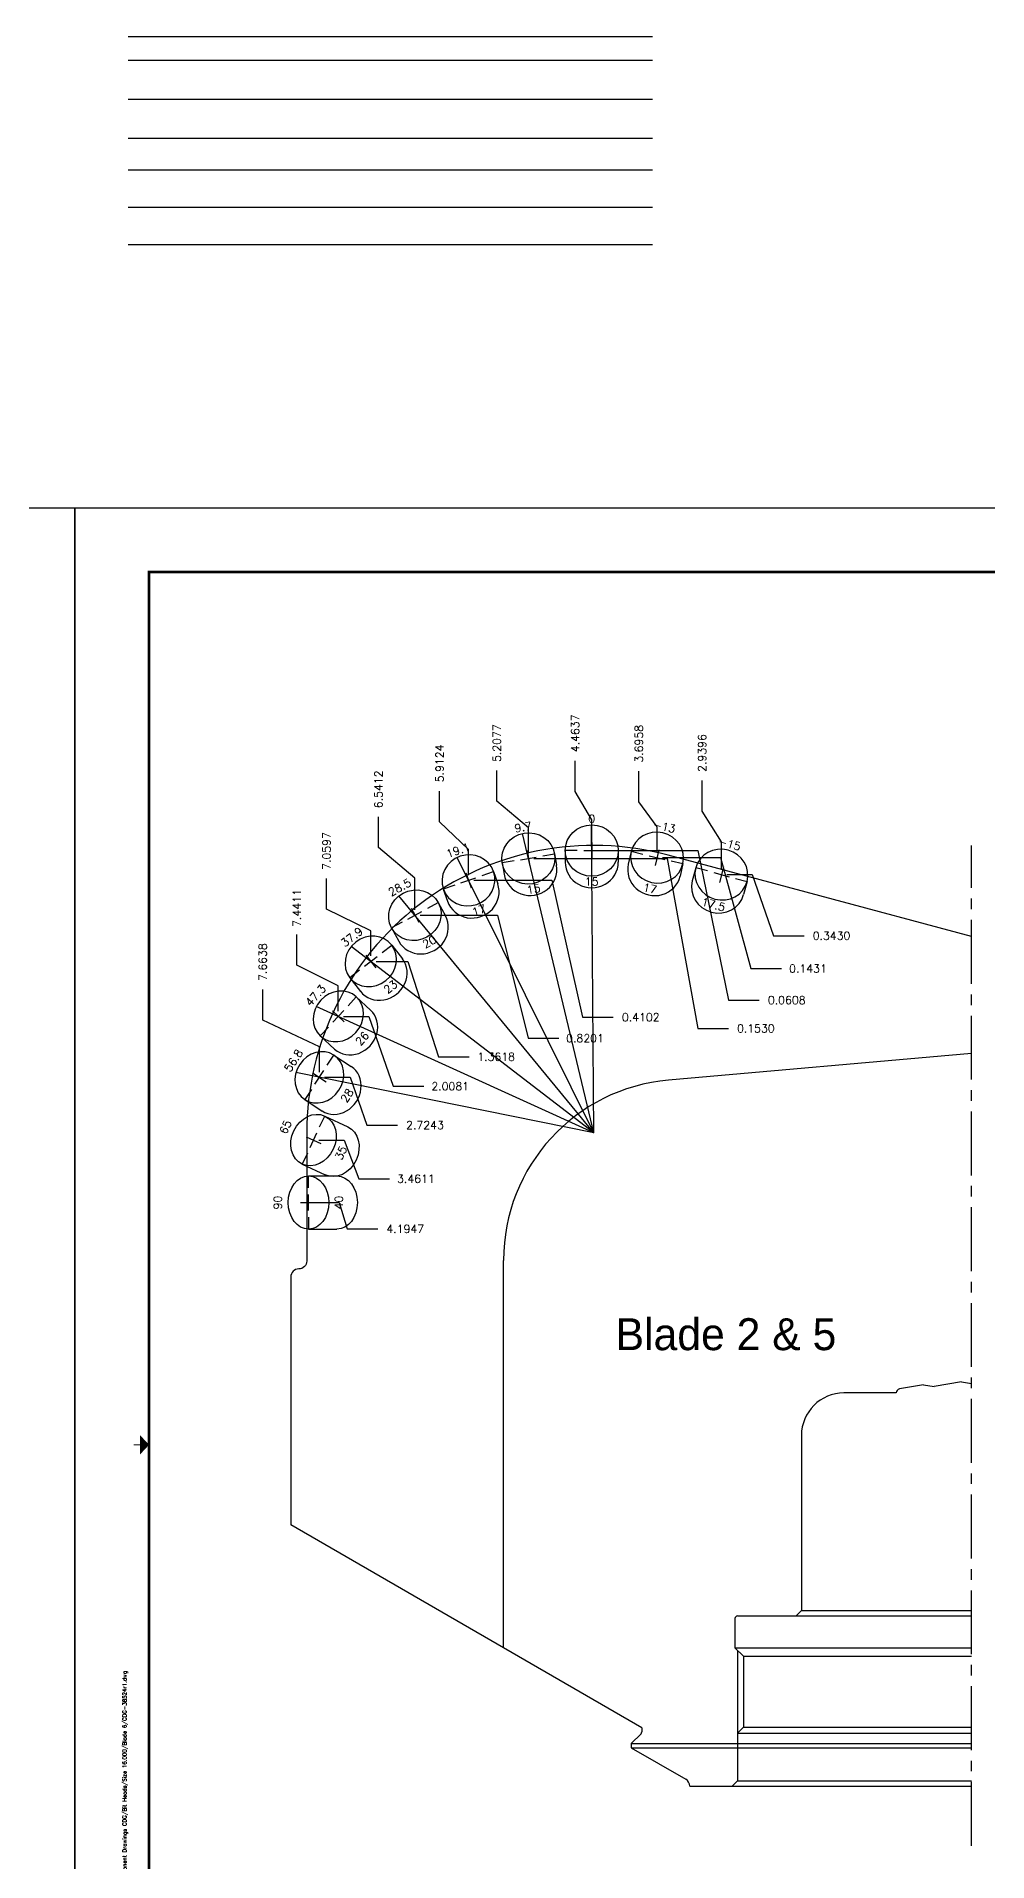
# Model space of a CAD drawing. Header units: inches. Extents: x -3 to 80.6, y -1.2 to 56.3.
# Drawn here: x 46.17 to 57.34, y 18.53 to 39.97 of the extents above; entities that cross this region are included whole.
import ezdxf
from ezdxf.enums import TextEntityAlignment as Align
from ezdxf.lldxf.tags import DXFTag

# ---------------------------------------------------------------- set-up
doc = ezdxf.new("R2010")
doc.units = ezdxf.units.IN
doc.header["$MEASUREMENT"] = 0
doc.header["$PDMODE"] = 35
doc.linetypes.add('CENTER2', pattern=[1.125, 0.75, -0.125, 0.125, -0.125])
doc.layers.get('Defpoints').update_dxf_attribs({"color": 10})
for name, color, linetype, true_color in [('Blade_1', 30, 'Continuous', 0xff7f00), ('Blade_2', 7, 'Continuous', 0xcccc00), ('Blade_3', 7, 'Continuous', 0x00cc00), ('Blade_4', 7, 'Continuous', 0x00cccc), ('Blade_5', 7, 'Continuous', 0x0066cc), ('Blade_6', 190, 'Continuous', 0x7f00ff), ('Blade_7', 7, 'Continuous', 0xcc00cc)]:
    doc.layers.add(name, color=color, linetype=linetype, true_color=true_color)
for name, color, linetype in [('CLine', 5, 'CENTER2'), ('Dims', 4, 'Continuous'), ('Title Block', 7, 'Continuous')]:
    doc.layers.add(name, color=color, linetype=linetype)
doc.styles.add('RomanD', font='romand.shx')
doc.styles.add('RomanS', font='romans')
tags = doc.linetypes.add('HIDDEN2', pattern=[0.1875, 0.125, -0.0625]).pattern_tags.tags
tags[6:7] = [DXFTag(74, 4), DXFTag(75, 0), DXFTag(340, '0'), DXFTag(46, 0.0), DXFTag(50, 0.0), DXFTag(44, 0.0), DXFTag(45, 0.0)]
tags[4:5] = [DXFTag(74, 4), DXFTag(75, 0), DXFTag(340, '0'), DXFTag(46, 0.0), DXFTag(50, 0.0), DXFTag(44, 0.0), DXFTag(45, 0.0)]
doc.dimstyles.get("Standard").update_dxf_attribs({"dimtxt": 0.094, "dimasz": 0.18, "dimexe": 0.094, "dimexo": 0.0625, "dimgap": 0.09, "dimtad": 0, "dimtih": 1, "dimtoh": 1, "dimdec": 4, "dimzin": 0, "dimdsep": 46, "dimtxsty": 'RomanS', "dimcen": 0.09, "dimadec": 3, "dimazin": 0, "dimtfac": 1, "dimtdec": 4, "dimtofl": 0, "dimtmove": 0, "dimatfit": 3, "dimfxl": 1, "dimtolj": 1, "dimtzin": 0, "dimarcsym": 0})

# ---------------------------------------------------------------- blocks, each defined once
blk = doc.blocks.new('COT_Dblock')
at = {"layer": 'Defpoints'}
blk.add_point((33.812, 21.812), dxfattribs=at)
at = {"layer": 'Title Block', "color": 8}
blk.add_lwpolyline([(0, 0), (34, 0), (34, 22), (0, 22)], close=True, dxfattribs=at)
at = {"layer": 'Title Block', "const_width": 0.03}
blk.add_lwpolyline([(33.13, 21.25), (0.87, 21.25), (0.87, 0.75), (33.13, 0.75)], close=True, dxfattribs=at)
at = {"layer": 'Title Block', "const_width": 0.015}
blk.add_lwpolyline([(0.69, 11), (0.765, 11)], dxfattribs=at)
at = {"layer": 'Title Block'}
blk.add_solid([(0.765, 10.887), (0.765, 11.113), (0.87, 11)], dxfattribs=at)
at = {"layer": 'Title Block', "color": 1, "style": 'RomanS', "flags": 8}
for tag, p in [('FNAME', (0.62, 3.75)), ('REVDATE', (0.62, 2.25)), ('USER', (0.62, 0.75))]:
    blk.add_attdef(tag, text='', height=0.047, rotation=90, dxfattribs=at).set_placement(p, align=Align.BOTTOM_LEFT)
at = {"layer": 'Title Block', "color": 3, "style": 'RomanS', "flags": 8}
blk.add_attdef('DRAWN', text='', height=0.11, dxfattribs=at).set_placement((28.7, 1.984), align=Align.MIDDLE_CENTER)
for tag, p in [('DDATE', (28.356, 1.672)), ('CHECK', (28.356, 1.406)), ('MATRL', (28.356, 1.149)), ('PDATE', (28.356, 0.883)), ('SCALE', (29.896, 0.855)), ('SHEET', (32.005, 0.855))]:
    blk.add_attdef(tag, text='', height=0.094, dxfattribs=at).set_placement(p, align=Align.MIDDLE_LEFT)
at = {"layer": 'Title Block', "color": 3, "style": 'RomanD', "width": 0.9, "flags": 8}
for tag, height, p in [('TITL1', 0.125, (31.337, 1.684)), ('TITL2', 0.094, (31.337, 1.514)), ('TITL3', 0.094, (31.337, 1.374))]:
    blk.add_attdef(tag, text='', height=height, dxfattribs=at).set_placement(p, align=Align.MIDDLE_CENTER)
at = {"layer": 'Title Block', "color": 3, "style": 'RomanS', "flags": 8}
for tag, p in [('FSCM#', (30.337, 1.121)), ('DWG#', (31.81, 1.121)), ('REV#', (32.97, 1.121))]:
    blk.add_attdef(tag, text='', height=0.094, dxfattribs=at).set_placement(p, align=Align.TOP_CENTER)
blk = doc.blocks.new('CMark')
at = {"layer": 'CLine'}
for p, q in [((-0.094, 0), (0.094, 0)), ((0, 0.094), (0, -0.094))]:
    blk.add_line(p, q, dxfattribs=at)
blk = doc.blocks.new('1613@17.5')
for p, q in [((-0.17, 0), (-0.312, 0)), ((0.171, 0), (0.312, 0))]:
    blk.add_line(p, q)
at = {"color": 8, "linetype": 'HIDDEN2', "ltscale": 0.5}
blk.add_line((-0.312, 0), (-0.312, -0.159), dxfattribs=at)
at = {"color": 8, "linetype": 'HIDDEN2', "ltscale": 0.5, "flags": 128}
blk.add_lwpolyline([(0.312, 0), (0.312, -0.159)], dxfattribs=at)
at = {"extrusion": (0, 0, -1)}
blk.add_ellipse((0, 0), major_axis=(-0.312, 0), ratio=0.953717, start_param=-3.141592653589793, end_param=3.141592653589793, dxfattribs=at)
at = {"color": 8, "linetype": 'HIDDEN2', "ltscale": 0.5}
blk.add_ellipse((0, -0.159), major_axis=(0.312, 0), ratio=0.953717, start_param=3.141593, end_param=6.283185, dxfattribs=at)
blk.add_blockref('CMark', (0, 0))
at = {"style": 'RomanS'}
blk.add_text('17.5', height=0.094, dxfattribs=at).set_placement((0, -0.364), align=Align.MIDDLE_CENTER)
blk.add_attdef('ANG', text='', height=0.094, dxfattribs=at).set_placement((0, 0.298), align=Align.BOTTOM_CENTER)
blk = doc.blocks.new('1613@17')
for p, q in [((-0.17, 0), (-0.313, 0)), ((0.171, 0), (0.312, 0))]:
    blk.add_line(p, q)
at = {"color": 8, "linetype": 'HIDDEN2', "ltscale": 0.5}
blk.add_line((-0.313, 0), (-0.313, -0.152), dxfattribs=at)
at = {"color": 8, "linetype": 'HIDDEN2', "ltscale": 0.5, "flags": 128}
blk.add_lwpolyline([(0.312, 0), (0.312, -0.152)], dxfattribs=at)
blk.add_ellipse((0, 0), major_axis=(-0.312, 0), ratio=0.95632, start_param=3.141593, end_param=9.424778)
at = {"color": 8, "linetype": 'HIDDEN2', "ltscale": 0.5}
blk.add_ellipse((0, -0.152), major_axis=(-0.312, 0), ratio=0.95632, start_param=0, end_param=3.141593, dxfattribs=at)
blk.add_blockref('CMark', (0, 0))
at = {"style": 'RomanS'}
blk.add_text('17', height=0.094, dxfattribs=at).set_placement((0.001, -0.373), align=Align.MIDDLE_CENTER)
blk.add_attdef('ANG', text='', height=0.094, dxfattribs=at).set_placement((0, 0.298), align=Align.BOTTOM_CENTER)
blk = doc.blocks.new('1613@15')
for p, q in [((-0.17, 0), (-0.312, 0)), ((0.171, 0), (0.312, 0))]:
    blk.add_line(p, q)
at = {"color": 8, "linetype": 'HIDDEN2', "ltscale": 0.5}
blk.add_line((-0.312, 0), (-0.312, -0.135), dxfattribs=at)
at = {"color": 8, "linetype": 'HIDDEN2', "ltscale": 0.5, "flags": 128}
blk.add_lwpolyline([(0.312, 0), (0.312, -0.135)], dxfattribs=at)
blk.add_ellipse((0, 0), major_axis=(-0.312, 0), ratio=0.965926, start_param=-3.141592653589793, end_param=3.141592653589793)
at = {"color": 8, "linetype": 'HIDDEN2', "ltscale": 0.5}
blk.add_ellipse((0, -0.135), major_axis=(-0.312, 0), ratio=0.965926, start_param=0, end_param=3.141593, dxfattribs=at)
blk.add_blockref('CMark', (0, 0))
at = {"style": 'RomanS'}
blk.add_text('15', height=0.094, dxfattribs=at).set_placement((0, -0.364), align=Align.MIDDLE_CENTER)
blk.add_attdef('ANG', text='', height=0.094, dxfattribs=at).set_placement((0, 0.298), align=Align.BOTTOM_CENTER)
blk = doc.blocks.new('1613@20')
for p, q in [((-0.17, 0), (-0.312, 0)), ((0.171, 0), (0.312, 0))]:
    blk.add_line(p, q)
at = {"color": 8, "linetype": 'HIDDEN2', "ltscale": 0.5}
blk.add_line((-0.312, 0), (-0.312, -0.178), dxfattribs=at)
at = {"color": 8, "linetype": 'HIDDEN2', "ltscale": 0.5, "flags": 128}
blk.add_lwpolyline([(0.312, 0), (0.312, -0.178)], dxfattribs=at)
blk.add_ellipse((0, 0), major_axis=(-0.312, 0), ratio=0.939693, start_param=-3.141592653589793, end_param=3.141592653589793)
at = {"color": 8, "linetype": 'HIDDEN2', "ltscale": 0.5}
blk.add_ellipse((0, -0.178), major_axis=(-0.312, 0), ratio=0.939693, start_param=0, end_param=3.141593, dxfattribs=at)
blk.add_blockref('CMark', (0, 0))
at = {"style": 'RomanS'}
blk.add_text('20', height=0.094, dxfattribs=at).set_placement((0, -0.356), align=Align.MIDDLE_CENTER)
blk.add_attdef('ANG', text='', height=0.094, dxfattribs=at).set_placement((0, 0.298), align=Align.BOTTOM_CENTER)
blk = doc.blocks.new('1613@23')
for p, q in [((-0.17, 0), (-0.313, 0)), ((0.171, 0), (0.312, 0))]:
    blk.add_line(p, q)
at = {"color": 8, "linetype": 'HIDDEN2', "ltscale": 0.5}
blk.add_line((-0.313, 0), (-0.313, -0.203), dxfattribs=at)
at = {"color": 8, "linetype": 'HIDDEN2', "ltscale": 0.5, "flags": 128}
blk.add_lwpolyline([(0.312, 0), (0.312, -0.203)], dxfattribs=at)
blk.add_ellipse((0, 0), major_axis=(-0.312, 0), ratio=0.920512, start_param=3.141593, end_param=9.424778)
at = {"color": 8, "linetype": 'HIDDEN2', "ltscale": 0.5}
blk.add_ellipse((0, -0.203), major_axis=(-0.312, 0), ratio=0.920512, start_param=0, end_param=3.141593, dxfattribs=at)
blk.add_blockref('CMark', (0, 0))
at = {"style": 'RomanS'}
blk.add_text('23', height=0.094, dxfattribs=at).set_placement((-0.001, -0.379), align=Align.MIDDLE_CENTER)
blk.add_attdef('ANG', text='', height=0.094, dxfattribs=at).set_placement((0, 0.287), align=Align.BOTTOM_CENTER)
blk = doc.blocks.new('1613@26')
for p, q in [((-0.17, 0), (-0.313, 0)), ((0.171, 0), (0.312, 0))]:
    blk.add_line(p, q)
at = {"color": 8, "linetype": 'HIDDEN2', "ltscale": 0.5}
blk.add_line((-0.313, 0), (-0.313, -0.228), dxfattribs=at)
at = {"color": 8, "linetype": 'HIDDEN2', "ltscale": 0.5, "flags": 128}
blk.add_lwpolyline([(0.312, 0), (0.312, -0.228)], dxfattribs=at)
blk.add_ellipse((0, 0), major_axis=(-0.312, 0), ratio=0.898784, start_param=3.141593, end_param=9.424778)
at = {"color": 8, "linetype": 'HIDDEN2', "ltscale": 0.5}
blk.add_ellipse((0, -0.228), major_axis=(-0.312, 0), ratio=0.898784, start_param=0, end_param=3.141593, dxfattribs=at)
blk.add_blockref('CMark', (0, 0))
at = {"style": 'RomanS'}
blk.add_text('26', height=0.094, dxfattribs=at).set_placement((0, -0.381), align=Align.MIDDLE_CENTER)
blk.add_attdef('ANG', text='', height=0.094, dxfattribs=at).set_placement((0, 0.287), align=Align.BOTTOM_CENTER)
blk = doc.blocks.new('1613@28')
for p, q in [((-0.17, 0), (-0.313, 0)), ((0.171, 0), (0.312, 0))]:
    blk.add_line(p, q)
at = {"color": 8, "linetype": 'HIDDEN2', "ltscale": 0.5}
blk.add_line((-0.313, 0), (-0.313, -0.244), dxfattribs=at)
at = {"color": 8, "linetype": 'HIDDEN2', "ltscale": 0.5, "flags": 128}
blk.add_lwpolyline([(0.312, 0), (0.312, -0.244)], dxfattribs=at)
blk.add_ellipse((0, 0), major_axis=(-0.312, 0), ratio=0.882944, start_param=3.141593, end_param=9.424778)
at = {"color": 8, "linetype": 'HIDDEN2', "ltscale": 0.5}
blk.add_ellipse((0, -0.244), major_axis=(-0.312, 0), ratio=0.882944, start_param=0, end_param=3.141593, dxfattribs=at)
blk.add_blockref('CMark', (0, 0))
at = {"style": 'RomanS'}
blk.add_text('28', height=0.094, dxfattribs=at).set_placement((0, -0.389), align=Align.MIDDLE_CENTER)
blk.add_attdef('ANG', text='', height=0.094, dxfattribs=at).set_placement((0, 0.287), align=Align.BOTTOM_CENTER)
blk = doc.blocks.new('*D146')
at = {"layer": 'Defpoints', "color": 0, "transparency": 16777216}
for p in [(53.988, 31.228), (57.156, 30.466), (54.216, 30.123)]:
    blk.add_point(p, dxfattribs=at)
at = {"layer": 'Dims', "color": 0, "lineweight": -2, "transparency": 16777216}
for p, q in [((53.988, 30.868), (53.988, 31.228)), ((54.216, 30.508), (53.988, 30.868)), ((54.216, 30.185), (54.216, 30.508))]:
    blk.add_line(p, q, dxfattribs=at)
at = {"layer": 'Dims', "color": 0, "transparency": 16777216, "insert": (53.988, 31.551), "char_height": 0.094, "attachment_point": 5, "rotation": 90, "style": 'RomanS'}
blk.add_mtext('\\A1;2.9396', dxfattribs=at)
blk = doc.blocks.new('*D147')
at = {"layer": 'Defpoints', "color": 0, "transparency": 16777216}
for p in [(53.246, 31.336), (57.156, 30.466), (53.46, 30.323)]:
    blk.add_point(p, dxfattribs=at)
at = {"layer": 'Dims', "color": 0, "lineweight": -2, "transparency": 16777216}
for p, q in [((53.246, 30.976), (53.246, 31.336)), ((53.46, 30.683), (53.246, 30.976)), ((53.46, 30.385), (53.46, 30.683))]:
    blk.add_line(p, q, dxfattribs=at)
at = {"layer": 'Dims', "color": 0, "transparency": 16777216, "insert": (53.246, 31.659), "char_height": 0.094, "attachment_point": 5, "rotation": 90, "style": 'RomanS'}
blk.add_mtext('\\A1;3.6958', dxfattribs=at)
blk = doc.blocks.new('*D148')
at = {"layer": 'Defpoints', "color": 0, "transparency": 16777216}
for p in [(52.497, 31.46), (57.156, 30.466), (52.692, 30.405)]:
    blk.add_point(p, dxfattribs=at)
at = {"layer": 'Dims', "color": 0, "lineweight": -2, "transparency": 16777216}
for p, q in [((52.497, 31.1), (52.497, 31.46)), ((52.692, 30.765), (52.497, 31.1)), ((52.692, 30.468), (52.692, 30.765))]:
    blk.add_line(p, q, dxfattribs=at)
at = {"layer": 'Dims', "color": 0, "transparency": 16777216, "insert": (52.497, 31.782), "char_height": 0.094, "attachment_point": 5, "rotation": 90, "style": 'RomanS'}
blk.add_mtext('\\A1;4.4637', dxfattribs=at)
blk = doc.blocks.new('*D149')
at = {"layer": 'Defpoints', "color": 0, "transparency": 16777216}
for p in [(51.577, 31.344), (57.156, 30.466), (51.948, 30.313)]:
    blk.add_point(p, dxfattribs=at)
at = {"layer": 'Dims', "color": 0, "lineweight": -2, "transparency": 16777216}
for p, q in [((51.577, 30.984), (51.577, 31.344)), ((51.948, 30.673), (51.577, 30.984)), ((51.948, 30.375), (51.948, 30.673))]:
    blk.add_line(p, q, dxfattribs=at)
at = {"layer": 'Dims', "color": 0, "transparency": 16777216, "insert": (51.577, 31.667), "char_height": 0.094, "attachment_point": 5, "rotation": 90, "style": 'RomanS'}
blk.add_mtext('\\A1;5.2077', dxfattribs=at)
blk = doc.blocks.new('*D150')
at = {"layer": 'Defpoints', "color": 0, "transparency": 16777216}
for p in [(50.905, 31.104), (57.156, 30.466), (51.243, 30.056)]:
    blk.add_point(p, dxfattribs=at)
at = {"layer": 'Dims', "color": 0, "lineweight": -2, "transparency": 16777216}
for p, q in [((50.905, 30.744), (50.905, 31.104)), ((51.243, 30.416), (50.905, 30.744)), ((51.243, 30.118), (51.243, 30.416))]:
    blk.add_line(p, q, dxfattribs=at)
at = {"layer": 'Dims', "color": 0, "transparency": 16777216, "insert": (50.905, 31.429), "char_height": 0.094, "attachment_point": 5, "rotation": 90, "style": 'RomanS'}
blk.add_mtext('\\A1;5.9124', dxfattribs=at)
blk = doc.blocks.new('*D151')
at = {"layer": 'Defpoints', "color": 0, "transparency": 16777216}
for p in [(50.186, 30.803), (57.156, 30.466), (50.614, 29.646)]:
    blk.add_point(p, dxfattribs=at)
at = {"layer": 'Dims', "color": 0, "lineweight": -2, "transparency": 16777216}
for p, q in [((50.186, 30.443), (50.186, 30.803)), ((50.614, 30.083), (50.186, 30.443)), ((50.614, 29.708), (50.614, 30.083))]:
    blk.add_line(p, q, dxfattribs=at)
at = {"layer": 'Dims', "color": 0, "transparency": 16777216, "insert": (50.186, 31.124), "char_height": 0.094, "attachment_point": 5, "rotation": 90, "style": 'RomanS'}
blk.add_mtext('\\A1;6.5412', dxfattribs=at)
blk = doc.blocks.new('*D152')
at = {"layer": 'Defpoints', "color": 0, "transparency": 16777216}
for p in [(57.156, 30.466), (49.576, 30.077), (50.096, 29.104)]:
    blk.add_point(p, dxfattribs=at)
at = {"layer": 'Dims', "color": 0, "lineweight": -2, "transparency": 16777216}
for p, q in [((49.576, 29.717), (49.576, 30.077)), ((50.096, 29.464), (49.576, 29.717)), ((50.096, 29.167), (50.096, 29.464))]:
    blk.add_line(p, q, dxfattribs=at)
at = {"layer": 'Dims', "color": 0, "transparency": 16777216, "insert": (49.576, 30.4), "char_height": 0.094, "attachment_point": 5, "rotation": 90, "style": 'RomanS'}
blk.add_mtext('\\A1;7.0597', dxfattribs=at)
blk = doc.blocks.new('*D153')
at = {"layer": 'Defpoints', "color": 0, "transparency": 16777216}
for p in [(57.156, 30.466), (49.228, 29.421), (49.714, 28.458)]:
    blk.add_point(p, dxfattribs=at)
at = {"layer": 'Dims', "color": 0, "lineweight": -2, "transparency": 16777216}
for p, q in [((49.228, 29.061), (49.228, 29.421)), ((49.714, 28.818), (49.228, 29.061)), ((49.714, 28.52), (49.714, 28.818))]:
    blk.add_line(p, q, dxfattribs=at)
at = {"layer": 'Dims', "color": 0, "transparency": 16777216, "insert": (49.228, 29.73), "char_height": 0.094, "attachment_point": 5, "rotation": 90, "style": 'RomanS'}
blk.add_mtext('\\A1;7.4411', dxfattribs=at)
blk = doc.blocks.new('*D154')
at = {"layer": 'Defpoints', "color": 0, "transparency": 16777216}
for p in [(57.156, 30.466), (48.826, 28.772), (49.492, 27.742)]:
    blk.add_point(p, dxfattribs=at)
at = {"layer": 'Dims', "color": 0, "lineweight": -2, "transparency": 16777216}
for p, q in [((48.826, 28.412), (48.826, 28.772)), ((49.492, 28.102), (48.826, 28.412)), ((49.492, 27.804), (49.492, 28.102))]:
    blk.add_line(p, q, dxfattribs=at)
at = {"layer": 'Dims', "color": 0, "transparency": 16777216, "insert": (48.826, 29.095), "char_height": 0.094, "attachment_point": 5, "rotation": 90, "style": 'RomanS'}
blk.add_mtext('\\A1;7.6638', dxfattribs=at)
blk = doc.blocks.new('*D155')
at = {"layer": 'Defpoints', "color": 0, "transparency": 16777216}
for p in [(57.156, 30.466), (54.216, 30.123), (55.186, 29.405)]:
    blk.add_point(p, dxfattribs=at)
at = {"layer": 'Dims', "color": 0, "lineweight": -2, "transparency": 16777216}
for p, q in [((54.278, 30.123), (54.576, 30.123)), ((54.576, 30.123), (54.826, 29.405)), ((54.826, 29.405), (55.186, 29.405))]:
    blk.add_line(p, q, dxfattribs=at)
at = {"layer": 'Dims', "color": 0, "transparency": 16777216, "insert": (55.509, 29.405), "char_height": 0.094, "attachment_point": 5, "style": 'RomanS'}
blk.add_mtext('\\A1;0.3430', dxfattribs=at)
blk = doc.blocks.new('*D156')
at = {"layer": 'Defpoints', "color": 0, "transparency": 16777216}
for p in [(57.156, 30.466), (53.46, 30.323), (54.923, 29.019)]:
    blk.add_point(p, dxfattribs=at)
at = {"layer": 'Dims', "color": 0, "lineweight": -2, "transparency": 16777216}
for p, q in [((53.522, 30.323), (54.203, 30.323)), ((54.203, 30.323), (54.563, 29.019)), ((54.563, 29.019), (54.923, 29.019))]:
    blk.add_line(p, q, dxfattribs=at)
at = {"layer": 'Dims', "color": 0, "transparency": 16777216, "insert": (55.233, 29.019), "char_height": 0.094, "attachment_point": 5, "style": 'RomanS'}
blk.add_mtext('\\A1;0.1431', dxfattribs=at)
blk = doc.blocks.new('*D157')
at = {"layer": 'Defpoints', "color": 0, "transparency": 16777216}
for p in [(57.156, 30.466), (52.692, 30.405), (54.66, 28.649)]:
    blk.add_point(p, dxfattribs=at)
at = {"layer": 'Dims', "color": 0, "lineweight": -2, "transparency": 16777216}
for p, q in [((52.754, 30.405), (53.94, 30.405)), ((53.94, 30.405), (54.3, 28.649)), ((54.3, 28.649), (54.66, 28.649))]:
    blk.add_line(p, q, dxfattribs=at)
at = {"layer": 'Dims', "color": 0, "transparency": 16777216, "insert": (54.983, 28.649), "char_height": 0.094, "attachment_point": 5, "style": 'RomanS'}
blk.add_mtext('\\A1;0.0608', dxfattribs=at)
blk = doc.blocks.new('*D158')
at = {"layer": 'Defpoints', "color": 0, "transparency": 16777216}
for p in [(57.156, 30.466), (51.948, 30.313), (54.297, 28.316)]:
    blk.add_point(p, dxfattribs=at)
at = {"layer": 'Dims', "color": 0, "lineweight": -2, "transparency": 16777216}
for p, q in [((52.01, 30.313), (53.577, 30.313)), ((53.577, 30.313), (53.937, 28.316)), ((53.937, 28.316), (54.297, 28.316))]:
    blk.add_line(p, q, dxfattribs=at)
at = {"layer": 'Dims', "color": 0, "transparency": 16777216, "insert": (54.62, 28.316), "char_height": 0.094, "attachment_point": 5, "style": 'RomanS'}
blk.add_mtext('\\A1;0.1530', dxfattribs=at)
blk = doc.blocks.new('*D159')
at = {"layer": 'Defpoints', "color": 0, "transparency": 16777216}
for p in [(57.156, 30.466), (49.492, 27.742), (50.41, 27.181)]:
    blk.add_point(p, dxfattribs=at)
at = {"layer": 'Dims', "color": 0, "lineweight": -2, "transparency": 16777216}
for p, q in [((49.554, 27.742), (49.852, 27.742)), ((49.852, 27.742), (50.05, 27.181)), ((50.05, 27.181), (50.41, 27.181))]:
    blk.add_line(p, q, dxfattribs=at)
at = {"layer": 'Dims', "color": 0, "transparency": 16777216, "insert": (50.733, 27.181), "char_height": 0.094, "attachment_point": 5, "style": 'RomanS'}
blk.add_mtext('\\A1;2.7243', dxfattribs=at)
blk = doc.blocks.new('*D160')
at = {"layer": 'Defpoints', "color": 0, "transparency": 16777216}
for p in [(57.156, 30.466), (49.714, 28.458), (50.719, 27.637)]:
    blk.add_point(p, dxfattribs=at)
at = {"layer": 'Dims', "color": 0, "lineweight": -2, "transparency": 16777216}
for p, q in [((49.777, 28.458), (50.074, 28.458)), ((50.074, 28.458), (50.359, 27.637)), ((50.359, 27.637), (50.719, 27.637))]:
    blk.add_line(p, q, dxfattribs=at)
at = {"layer": 'Dims', "color": 0, "transparency": 16777216, "insert": (51.029, 27.637), "char_height": 0.094, "attachment_point": 5, "style": 'RomanS'}
blk.add_mtext('\\A1;2.0081', dxfattribs=at)
blk = doc.blocks.new('*D161')
at = {"layer": 'Defpoints', "color": 0, "transparency": 16777216}
for p in [(57.156, 30.466), (50.096, 29.104), (51.253, 27.984)]:
    blk.add_point(p, dxfattribs=at)
at = {"layer": 'Dims', "color": 0, "lineweight": -2, "transparency": 16777216}
for p, q in [((50.158, 29.104), (50.533, 29.104)), ((50.533, 29.104), (50.893, 27.984)), ((50.893, 27.984), (51.253, 27.984))]:
    blk.add_line(p, q, dxfattribs=at)
at = {"layer": 'Dims', "color": 0, "transparency": 16777216, "insert": (51.569, 27.984), "char_height": 0.094, "attachment_point": 5, "style": 'RomanS'}
blk.add_mtext('\\A1;1.3618', dxfattribs=at)
blk = doc.blocks.new('*D162')
at = {"layer": 'Defpoints', "color": 0, "transparency": 16777216}
for p in [(57.156, 30.466), (50.614, 29.646), (52.304, 28.201)]:
    blk.add_point(p, dxfattribs=at)
at = {"layer": 'Dims', "color": 0, "lineweight": -2, "transparency": 16777216}
for p, q in [((50.677, 29.646), (51.584, 29.646)), ((51.584, 29.646), (51.944, 28.201)), ((51.944, 28.201), (52.304, 28.201))]:
    blk.add_line(p, q, dxfattribs=at)
at = {"layer": 'Dims', "color": 0, "transparency": 16777216, "insert": (52.613, 28.201), "char_height": 0.094, "attachment_point": 5, "style": 'RomanS'}
blk.add_mtext('\\A1;0.8201', dxfattribs=at)
blk = doc.blocks.new('*D163')
at = {"layer": 'Defpoints', "color": 0, "transparency": 16777216}
for p in [(57.156, 30.466), (51.243, 30.056), (52.945, 28.448)]:
    blk.add_point(p, dxfattribs=at)
at = {"layer": 'Dims', "color": 0, "lineweight": -2, "transparency": 16777216}
for p, q in [((51.306, 30.056), (52.225, 30.056)), ((52.225, 30.056), (52.585, 28.448)), ((52.585, 28.448), (52.945, 28.448))]:
    blk.add_line(p, q, dxfattribs=at)
at = {"layer": 'Dims', "color": 0, "transparency": 16777216, "insert": (53.268, 28.448), "char_height": 0.094, "attachment_point": 5, "style": 'RomanS'}
blk.add_mtext('\\A1;0.4102', dxfattribs=at)
blk = doc.blocks.new('*D257')
at = {"layer": 'Blade_4', "color": 0, "lineweight": -2, "transparency": 16777216}
for p, q in [((49.485, 27.005), (49.783, 27.005)), ((49.783, 27.005), (49.956, 26.551)), ((49.956, 26.551), (50.316, 26.551))]:
    blk.add_line(p, q, dxfattribs=at)
at = {"layer": 'Defpoints', "color": 0, "transparency": 16777216}
for p in [(57.156, 30.466), (49.423, 27.005), (50.316, 26.551)]:
    blk.add_point(p, dxfattribs=at)
at = {"layer": 'Blade_4', "color": 0, "transparency": 16777216, "insert": (50.626, 26.551), "char_height": 0.094, "attachment_point": 5, "style": 'RomanS'}
blk.add_mtext('\\A1;3.4611', dxfattribs=at)
blk = doc.blocks.new('*D258')
at = {"layer": 'Blade_4', "color": 0, "lineweight": -2, "transparency": 16777216}
for p, q in [((49.427, 26.271), (49.725, 26.271)), ((49.725, 26.271), (49.818, 25.962)), ((49.818, 25.962), (50.178, 25.962))]:
    blk.add_line(p, q, dxfattribs=at)
at = {"layer": 'Defpoints', "color": 0, "transparency": 16777216}
for p in [(57.156, 30.466), (49.365, 26.271), (50.178, 25.962)]:
    blk.add_point(p, dxfattribs=at)
at = {"layer": 'Blade_4', "color": 0, "transparency": 16777216, "insert": (50.501, 25.962), "char_height": 0.094, "attachment_point": 5, "style": 'RomanS'}
blk.add_mtext('\\A1;4.1947', dxfattribs=at)
blk = doc.blocks.new('1613@35')
for p, q in [((-0.17, 0), (-0.312, 0)), ((0.171, 0), (0.312, 0))]:
    blk.add_line(p, q)
at = {"color": 8, "linetype": 'HIDDEN2', "ltscale": 0.5}
blk.add_line((-0.312, 0), (-0.312, -0.298), dxfattribs=at)
at = {"color": 8, "linetype": 'HIDDEN2', "ltscale": 0.5, "flags": 128}
blk.add_lwpolyline([(0.312, 0), (0.312, -0.298)], dxfattribs=at)
at = {"extrusion": (0, 0, -1)}
blk.add_ellipse((0, 0), major_axis=(-0.312, 0), ratio=0.8192, start_param=3.141593, end_param=9.424778, dxfattribs=at)
at = {"color": 8, "linetype": 'HIDDEN2', "ltscale": 0.5, "extrusion": (0, 0, -1)}
blk.add_ellipse((0, -0.298), major_axis=(-0.312, 0), ratio=0.8192, start_param=3.141593, end_param=6.283185, dxfattribs=at)
blk.add_blockref('CMark', (0, 0))
at = {"style": 'RomanS'}
blk.add_text('35', height=0.094, dxfattribs=at).set_placement((0, -0.356), align=Align.MIDDLE_CENTER)
blk.add_attdef('ANG', text='', height=0.094, dxfattribs=at).set_placement((0, 0.287), align=Align.BOTTOM_CENTER)
blk = doc.blocks.new('1613@40')
for p, q in [((-0.17, 0), (-0.312, 0)), ((0.171, 0), (0.312, 0))]:
    blk.add_line(p, q)
at = {"color": 8, "linetype": 'HIDDEN2', "ltscale": 0.5}
blk.add_line((-0.312, 0), (-0.312, -0.334), dxfattribs=at)
at = {"color": 8, "linetype": 'HIDDEN2', "ltscale": 0.5, "flags": 128}
blk.add_lwpolyline([(0.312, 0), (0.312, -0.334)], dxfattribs=at)
at = {"extrusion": (0, 0, -1)}
blk.add_ellipse((0, 0), major_axis=(-0.312, 0), ratio=0.76608, start_param=3.141593, end_param=9.424778, dxfattribs=at)
at = {"color": 8, "linetype": 'HIDDEN2', "ltscale": 0.5, "extrusion": (0, 0, -1)}
blk.add_ellipse((0, -0.334), major_axis=(-0.312, 0), ratio=0.76608, start_param=3.141593, end_param=6.283185, dxfattribs=at)
blk.add_blockref('CMark', (0, 0))
at = {"style": 'RomanS'}
blk.add_text('40', height=0.094, dxfattribs=at).set_placement((0, -0.356), align=Align.MIDDLE_CENTER)
blk.add_attdef('ANG', text='', height=0.094, dxfattribs=at).set_placement((0, 0.287), align=Align.BOTTOM_CENTER)

msp = doc.modelspace()

# ---------------------------------------------------------------- linework, layer by layer
at = {"color": 0}
msp.add_line((57.15557, 28.02088), (53.59536, 27.7094), dxfattribs=at)
for p, q in [((51.65557, 21.04154), (51.65557, 25.59249)), ((56.26974, 24.03542), (55.65557, 24.03542)), ((56.59028, 24.13128), (56.30849, 24.0816)), ((56.59028, 24.13128), (56.71528, 24.10924)), ((57.03628, 24.16584), (56.71528, 24.10924)), ((57.03628, 24.16584), (57.15557, 24.14481)), ((55.15557, 23.53542), (55.15557, 21.47834)), ((53.28057, 20.10334), (49.15557, 22.48491)), ((55.15557, 21.47834), (55.09307, 21.41584)), ((55.15557, 21.47834), (57.15557, 21.47834)), ((54.37457, 21.38459), (54.37457, 21.04084)), ((54.40582, 21.41584), (57.15557, 21.41584)), ((54.37457, 21.04084), (57.15557, 21.04084)), ((54.37457, 21.04084), (54.47322, 20.94219)), ((54.40557, 21.00984), (54.40557, 20.04334)), ((54.47322, 20.94219), (57.15557, 20.94219)), ((54.47322, 20.94219), (54.47322, 20.11099)), ((53.27141, 20.03169), (53.15557, 19.91584)), ((53.28057, 20.10334), (53.28057, 20.05379)), ((54.47322, 20.11099), (54.40307, 20.04084)), ((54.40307, 20.04084), (57.15557, 20.04084)), ((54.40307, 20.04084), (54.40307, 19.47834)), ((54.47322, 20.11099), (57.15557, 20.11099)), ((53.15557, 19.91584), (57.15557, 19.91584)), ((53.15557, 19.91584), (53.15557, 19.8669)), ((53.15557, 19.8669), (57.15557, 19.8669)), ((53.15557, 19.8669), (53.79619, 19.49703)), ((53.84307, 19.41584), (57.15557, 19.41584)), ((54.40307, 19.47834), (54.34057, 19.41584)), ((54.40307, 19.47834), (57.15557, 19.47834))]:
    msp.add_line(p, q)
msp.add_lwpolyline([(57.15557, 29.39588), (53.59158, 30.35084, 0.49314543), (49.34307, 27.09084), (49.34307, 25.58459), (49.34307, 25.58459, -0.41421356), (49.24932, 25.49084, 0.41421356), (49.15557, 25.39709), (49.15557, 22.48491)], format="xyb")
msp.add_arc((53.78057, 25.59249), 2.125, 95, 180, dxfattribs=at)
for centre, radius, start, end in [((55.65557, 23.53542), 0.5, 90, 180), ((56.31663, 24.03542), 0.04689, 99.999997, 180), ((54.40582, 21.38459), 0.03125, 90, 180), ((53.24932, 20.05379), 0.03125, 315, 0), ((53.74932, 19.41584), 0.09375, 0, 60)]:
    msp.add_arc(centre, radius, start, end)
at = {"layer": 'Blade_1'}
msp.add_line((47.24371, 39.96655), (53.40636, 39.96655), dxfattribs=at)
at = {"layer": 'Blade_2'}
msp.add_line((47.24371, 39.68989), (53.40636, 39.68989), dxfattribs=at)
at = {"layer": 'Blade_3'}
msp.add_line((47.24371, 39.23113), (53.40636, 39.23113), dxfattribs=at)
at = {"layer": 'Blade_4'}
for p, q in [((47.24371, 38.77238), (53.40636, 38.77238)), ((52.71807, 27.09084), (52.68946, 30.70691)), ((52.71807, 27.09084), (51.87766, 30.60648)), ((52.71807, 27.09084), (51.10997, 30.32343)), ((52.71807, 27.09084), (50.42732, 29.87287)), ((52.71807, 27.09084), (49.86658, 29.28004)), ((52.71807, 27.09084), (49.45562, 28.57555)), ((52.71807, 27.09084), (49.21587, 27.79721))]:
    msp.add_line(p, q, dxfattribs=at)
at = {"layer": 'Blade_5'}
msp.add_line((47.24371, 38.39964), (53.40636, 38.39964), dxfattribs=at)
at = {"layer": 'Blade_6'}
msp.add_line((47.24371, 37.96239), (53.40636, 37.96239), dxfattribs=at)
at = {"layer": 'Blade_7'}
msp.add_line((47.24371, 37.52514), (53.40636, 37.52514), dxfattribs=at)
at = {"layer": 'CLine'}
msp.add_line((57.15557, 18.71584), (57.15557, 30.46584), dxfattribs=at)

# ---------------------------------------------------------------- block references
at = {"layer": 'Blade_4'}
for name, p, rotation, values in [('1613@15', (51.94785, 30.31286), 9.7, {'ANG': '9.7'}), ('1613@17', (53.45981, 30.32277), 347, {'ANG': '-13'}), ('1613@17', (51.24315, 30.05566), 19.1, {'ANG': '19.1'}), ('1613@17.5', (54.21592, 30.1228), 345, {'ANG': '-15'}), ('1613@20', (50.61437, 29.6457), 28.5, {'ANG': '28.5'}), ('1613@23', (50.09586, 29.10401), 37.9, {'ANG': '37.9'}), ('1613@26', (49.71449, 28.45774), 47.3, {'ANG': '47.3'}), ('1613@28', (49.49175, 27.74157), 56.8, {'ANG': '56.8'}), ('1613@35', (49.42251, 27.0047), 65, {'ANG': '65'}), ('1613@40', (49.36497, 26.27116), 90, {'ANG': '90'})]:
    msp.add_blockref(name, p, dxfattribs=dict(at, rotation=rotation)).add_auto_attribs(values)
msp.add_blockref('1613@15', (52.69185, 30.40507), dxfattribs=at).add_auto_attribs({'ANG': '0'})
at = {"layer": 'Title Block'}
msp.add_blockref('COT_Dblock', (12.62056, 12.4259), dxfattribs=at)
ref = msp.add_blockref('COT_Dblock', (46.62056, 12.4259), dxfattribs=at)
ref.add_attrib('FNAME', 'http://37cx511/CapRock_Oil_Tools/Documents/Engineering EG/Component Drawings CDG/Bit Heads/Size 16.000/Blade 6/CDG-38524r1.dwg', dxfattribs={"color": 1, "height": 0.047, "rotation": 90, "style": 'RomanS', "flags": 8}).set_placement((47.24056, 16.1759), align=Align.BOTTOM_LEFT)

# ---------------------------------------------------------------- texts
msp.add_text('Blade 2 & 5', height=0.375).set_placement((52.97261, 24.5376))

# ---------------------------------------------------------------- dimensions: what is measured, and where the dimension line sits
at = {"layer": 'Blade_4'}
for feature_location, offset, picture, middle in [((49.36497, 26.27116), (0.81279, -0.30896), '*D258', (50.50052, 25.96219)), ((49.42251, 27.0047), (0.8938, -0.45398), '*D257', (50.62565, 26.55072))]:
    dim = msp.add_ordinate_dim(feature_location=feature_location, offset=offset, dtype=0, origin=(57.15557, 30.46584), dimstyle='Standard', dxfattribs=at)
    dim.commit()
    dim.dimension.update_dxf_attribs({"geometry": picture, "text_midpoint": middle})
at = {"layer": 'Dims'}
for feature_location, offset, dtype, origin, picture, middle in [((52.69185, 30.40507), (-0.19507, 1.05457), 1, (57.15557, 30.46584), '*D148', (52.49679, 31.7824)), ((51.94785, 30.31286), (-0.37061, 1.03094), 1, (57.15557, 30.46584), '*D149', (51.57723, 31.66656)), ((53.45981, 30.32277), (-0.21347, 1.0133), 1, (57.15557, 30.46584), '*D147', (53.24634, 31.65883)), ((54.215924, 30.122798), (-0.227756, 1.105157), 1, (57.155567, 30.465845), '*D146', (53.988167, 31.550716)), ((51.24315, 30.05566), (-0.3382, 1.04873), 1, (57.15557, 30.46584), '*D150', (50.90495, 31.42939)), ((50.61437, 29.6457), (-0.42807, 1.15751), 1, (57.15557, 30.46584), '*D151', (50.18631, 31.12373)), ((49.49175, 27.74157), (-0.66546, 1.03055), 1, (57.15557, 30.46584), '*D154', (48.82629, 29.09489)), ((49.71449, 28.45774), (-0.48638, 0.9631), 1, (57.15557, 30.46584), '*D153', (49.22811, 29.73017)), ((49.49175, 27.74157), (0.91865, -0.56033), 0, (57.15557, 30.46584), '*D159', (50.73316, 27.18124)), ((50.09586, 29.10401), (-0.52002, 0.97326), 1, (57.15557, 30.46584), '*D152', (49.57585, 30.40003)), ((49.71449, 28.45774), (1.005, -0.82085), 0, (57.15557, 30.46584), '*D160', (51.02883, 27.63688)), ((50.09586, 29.10401), (1.15682, -1.1196), 0, (57.15557, 30.46584), '*D161', (51.56873, 27.98441)), ((50.61437, 29.6457), (1.68923, -1.44505), 0, (57.15557, 30.46584), '*D162', (52.61294, 28.20064)), ((51.24315, 30.05566), (1.70183, -1.60789), 0, (57.15557, 30.46584), '*D163', (53.26774, 28.44777)), ((51.94785, 30.31286), (2.34942, -1.99637), 0, (57.15557, 30.46584), '*D158', (54.62002, 28.31648)), ((52.69185, 30.40507), (1.9686, -1.75651), 0, (57.15557, 30.46584), '*D157', (54.98321, 28.64856)), ((53.45981, 30.32277), (1.46337, -1.30352), 0, (57.15557, 30.46584), '*D156', (55.23251, 29.01925)), ((54.21592, 30.1228), (0.96998, -0.71741), 0, (57.15557, 30.46584), '*D155', (55.50867, 29.40539))]:
    dim = msp.add_ordinate_dim(feature_location=feature_location, offset=offset, dtype=dtype, origin=origin, dimstyle='Standard', dxfattribs=at)
    dim.commit()
    dim.dimension.update_dxf_attribs({"geometry": picture, "text_midpoint": middle})

doc.saveas('drawing.dxf')
